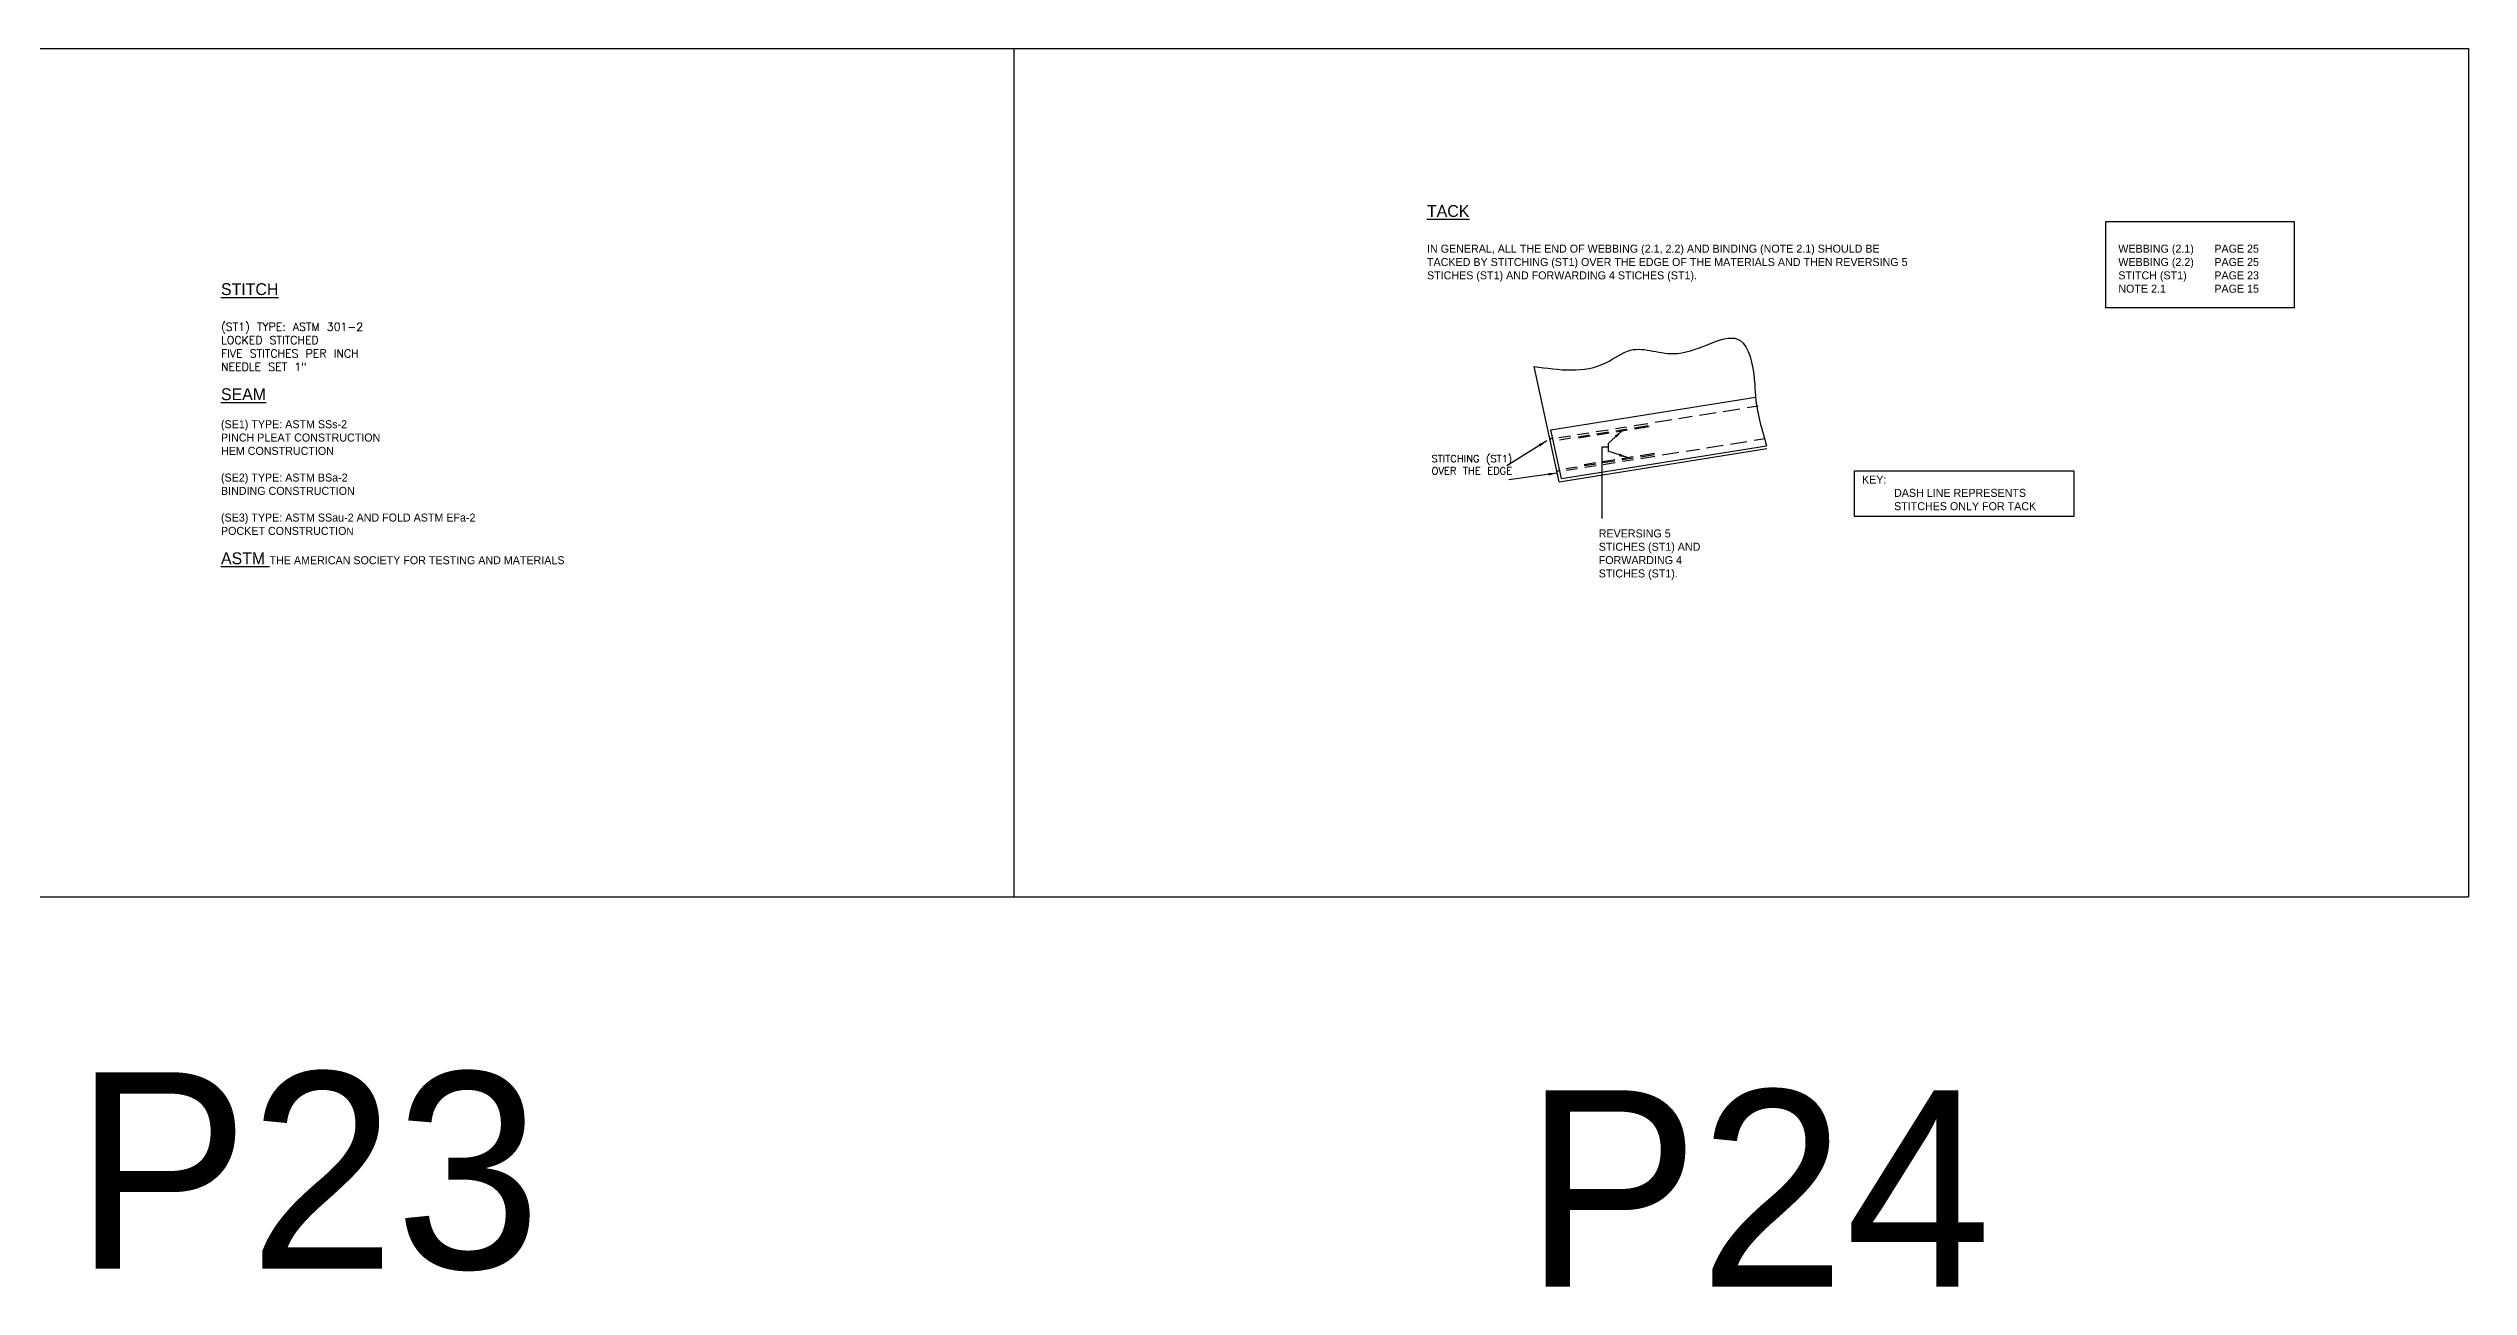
# Model space of a CAD drawing. Header units: inches. Extents: x 1631 to 16634, y 11819 to 13981.
# Drawn here: x 9633 to 10631, y 11835 to 12346 of the extents above; entities that cross this region are included whole.
import ezdxf

# ---------------------------------------------------------------- set-up
doc = ezdxf.new("R2010")
doc.units = ezdxf.units.IN
doc.header["$MEASUREMENT"] = 0
for name, color, linetype in [('DIMENSION', 7, 'Continuous'), ('Object', 7, 'Continuous'), ('TEXT', 7, 'Continuous'), ('Title Block', 7, 'Continuous')]:
    doc.layers.add(name, color=color, linetype=linetype)
doc.dimstyles.get("Standard").update_dxf_attribs({"dimtxt": 2.5, "dimasz": 3.5, "dimexe": 0.18, "dimexo": 0.0625, "dimgap": 0.09, "dimtad": 0, "dimtih": 1, "dimtoh": 1, "dimdec": 4, "dimzin": 0, "dimdsep": 46, "dimlunit": 3, "dimtxsty": 'Standard', "dimcen": 0.09, "dimadec": 0, "dimazin": 0, "dimtfac": 1, "dimtdec": 4, "dimtofl": 0, "dimtmove": 0, "dimatfit": 3, "dimfxl": 0, "dimtolj": 1, "dimtzin": 0, "dimarcsym": 0})

msp = doc.modelspace()

# ---------------------------------------------------------------- linework, layer by layer
at = {"layer": 'DIMENSION'}
msp.add_lwpolyline([(10378.18529, 12171.33488), (10468.59071, 12171.33488), (10468.59071, 12152.4764), (10378.18529, 12152.4764)], close=True, dxfattribs=at)
at = {"layer": 'Object'}
for p, q in [((10256.33802, 12166.8885), (10245.99399, 12214.44858)), ((10252.92081, 12188.24663), (10337.37533, 12201.71884)), ((10324.03687, 12195.89786), (10330.89094, 12196.99122)), ((10333.85345, 12197.4638), (10338.45544, 12198.19792)), ((10257.26946, 12168.25226), (10252.92081, 12188.24663)), ((10263.96315, 12186.31488), (10268.65924, 12187.06401)), ((10271.62117, 12187.53649), (10276.57496, 12188.32672)), ((10271.81484, 12186.64602), (10276.76864, 12187.43625)), ((10272.09288, 12186.22932), (10277.04668, 12187.01955)), ((10279.53738, 12188.79929), (10284.1474, 12189.53468)), ((10279.73105, 12187.90881), (10284.34107, 12188.6442)), ((10280.0091, 12187.49212), (10284.61912, 12188.22751)), ((10287.10925, 12190.00716), (10292.94874, 12190.93867)), ((10287.30292, 12189.11668), (10293.14241, 12190.0482)), ((10287.58096, 12188.69998), (10293.42046, 12189.6315)), ((10295.91106, 12191.41122), (10302.79366, 12192.50914)), ((10305.75616, 12192.98172), (10311.2825, 12193.86328)), ((10314.24046, 12194.33514), (10321.0744, 12195.42529)), ((10256.2707, 12185.08778), (10261.00097, 12185.84236)), ((10256.33802, 12166.8885), (10342.05082, 12180.56143)), ((10256.46437, 12184.19731), (10261.19464, 12184.95188)), ((10257.26946, 12168.25226), (10341.86178, 12181.74645)), ((10264.15682, 12185.42441), (10268.85291, 12186.17353)), ((10264.43487, 12185.00771), (10269.13096, 12185.75683)), ((10276.52151, 12181.07253), (10274.01464, 12181.07253)), ((10274.01464, 12181.07253), (10274.01464, 12151.72028)), ((10276.52151, 12182.6748), (10276.52151, 12179.47026)), ((10282.2504, 12176.49185), (10286.86042, 12177.22724)), ((10282.31991, 12176.00571), (10286.92993, 12176.7411)), ((10289.82227, 12177.69972), (10295.66176, 12178.63123)), ((10289.89177, 12177.21357), (10295.73127, 12178.14509)), ((10290.043, 12176.51823), (10295.8825, 12177.44975)), ((10298.84482, 12177.9223), (10305.72742, 12179.02021)), ((10308.68992, 12179.49279), (10314.21626, 12180.37435)), ((10317.17422, 12180.84621), (10324.00816, 12181.93636)), ((10326.97063, 12182.40894), (10333.8247, 12183.5023)), ((10336.78721, 12183.97488), (10341.3892, 12184.70899)), ((10259.05322, 12172.2942), (10263.78349, 12173.04877)), ((10259.20446, 12171.59886), (10263.93473, 12172.35343)), ((10266.67617, 12174.00744), (10271.37226, 12174.75657)), ((10266.74568, 12173.5213), (10271.44177, 12174.27042)), ((10266.89691, 12172.82596), (10271.593, 12173.57508)), ((10274.33419, 12175.22905), (10279.28799, 12176.01928)), ((10274.40369, 12174.74291), (10279.35749, 12175.53314)), ((10274.55493, 12174.04757), (10279.50872, 12174.8378)), ((10282.47114, 12175.31036), (10287.08116, 12176.04576))]:
    msp.add_line(p, q, dxfattribs=at)
for centre in [(10253.55766, 12183.95022), (10256.40859, 12170.46091)]:
    msp.add_arc(centre, 0.9795, 65.66533086, 224.54221967, dxfattribs=at)
msp.add_spline([(10245.99399, 12214.44858), (10275.67038, 12215.96794), (10285.79319, 12221.13718), (10305.13899, 12219.78868), (10331.00842, 12225.18265), (10336.85714, 12209.00073), (10337.37533, 12201.71884), (10341.86178, 12181.74645)], degree=3, dxfattribs=at)
at = {"layer": 'TEXT'}
for p, q in [((9431.41637, 12345.62554), (10031.41637, 12345.62554)), ((10031.41637, 12345.62554), (10031.41637, 11995.62554)), ((10031.41637, 12345.62554), (10631.41637, 12345.62554)), ((10031.41637, 12345.62554), (10031.41637, 11995.62554)), ((10631.41637, 12345.62554), (10631.41637, 11995.62554)), ((10631.41637, 12345.62554), (10631.41637, 11995.62554)), ((9431.41637, 11995.62554), (10031.41637, 11995.62554)), ((10031.41637, 11995.62554), (10631.41637, 11995.62554))]:
    msp.add_line(p, q, dxfattribs=at)
at = {"layer": 'Title Block'}
msp.add_lwpolyline([(10481.88189, 12274.19535), (10559.49066, 12274.19535), (10559.49066, 12238.60522), (10481.88189, 12238.60522)], close=True, dxfattribs=at)

# ---------------------------------------------------------------- texts
at = {"layer": 'TEXT'}
for s, p in [('P23', (9643.8841, 11842.32199)), ('P24', (10241.89677, 11834.87703))]:
    msp.add_text(s, height=80.977854, dxfattribs=at).set_placement(p)
at = {"layer": 'TEXT', "attachment_point": 1}
for s, insert, char_height, width in [('{\\H1.633x;\\LTACK\\P\\l\\P\\H0.6738x;IN GENERAL, ALL THE END OF WEBBING (2.1, 2.2) AND BINDING (NOTE 2.1) SHOULD BE TACKED BY STITCHING (ST1) OVER THE EDGE OF THE MATERIALS AND THEN REVERSING 5 STICHES (ST1) AND FORWARDING 4 STICHES (ST1).}', (10201.8633, 12280.99404), 3, 199.1939596), ('\\PWEBBING (2.1)^IPAGE 25\\PWEBBING (2.2)^IPAGE 25\\PSTITCH (ST1)^IPAGE 23\\PNOTE 2.1^I^IPAGE 15', (10486.96542, 12270.16658), 3.3, 210.3834797), ('{\\H1.633x;\\LSTITCH\\P\\fTimes New Roman|b0|i0|c0|p18;\\P\\Ftxt.shx|c0;\\H0.6738x;\\l(ST1) TYPE: ASTM 301-2\\PLOCKED STITCHED\\PFIVE STITCHES PER INCH\\PNEEDLE SET 1"}\\P\\P{\\H1.633x;\\LSEAM}\\P\\P{\\H1.1x;(SE1) TYPE: ASTM SSs-2\\PPINCH PLEAT CONSTRUCTION\\PHEM CONSTRUCTION\\P\\P(SE2) TYPE: ASTM BSa-2\\PBINDING CONSTRUCTION\\P\\P(SE3) TYPE: ASTM SSau-2 AND FOLD ASTM EFa-2\\PPOCKET CONSTRUCTIO}N\\P\\P{\\H1.633x;\\LASTM\\l \\H0.6738x;THE AMERICAN SOCIETY FOR TESTING AND MATERIALS}', (9704.51306, 12248.76913), 3, 423.0751347), ('{\\Ftxt.shx|c1;STITCHING (ST1) OVER THE EDGE}', (10203.73088, 12177.88518), 3, 38.6058429), ('KEY:\\P^IDASH LINE REPRESENTS ^ISTITCHES ONLY FOR TACK', (10381.28203, 12169.43967), 3.3, 94.7229766), ('{\\H1.1x;REVERSING 5 STICHES (ST1) AND FORWARDING 4 STICHES (ST1).}', (10272.68375, 12147.20407), 3, 46.0152287)]:
    msp.add_mtext(s, dxfattribs=dict(at, insert=insert, char_height=char_height, width=width))

# ---------------------------------------------------------------- leaders
at = {"layer": 'Object'}
for points in [[(10282.31411, 12187.85981), (10276.52151, 12182.6748)], [(10251.26326, 12183.77024), (10234.84564, 12173.4859)], [(10284.55541, 12176.85955), (10276.52151, 12179.47026)], [(10255.42909, 12170.46091), (10235.62741, 12167.62773)]]:
    msp.add_leader(points, dimstyle='Standard', override={"dimgap": 0.09, "dimtad": 0}, dxfattribs=at)

doc.saveas('drawing.dxf')
